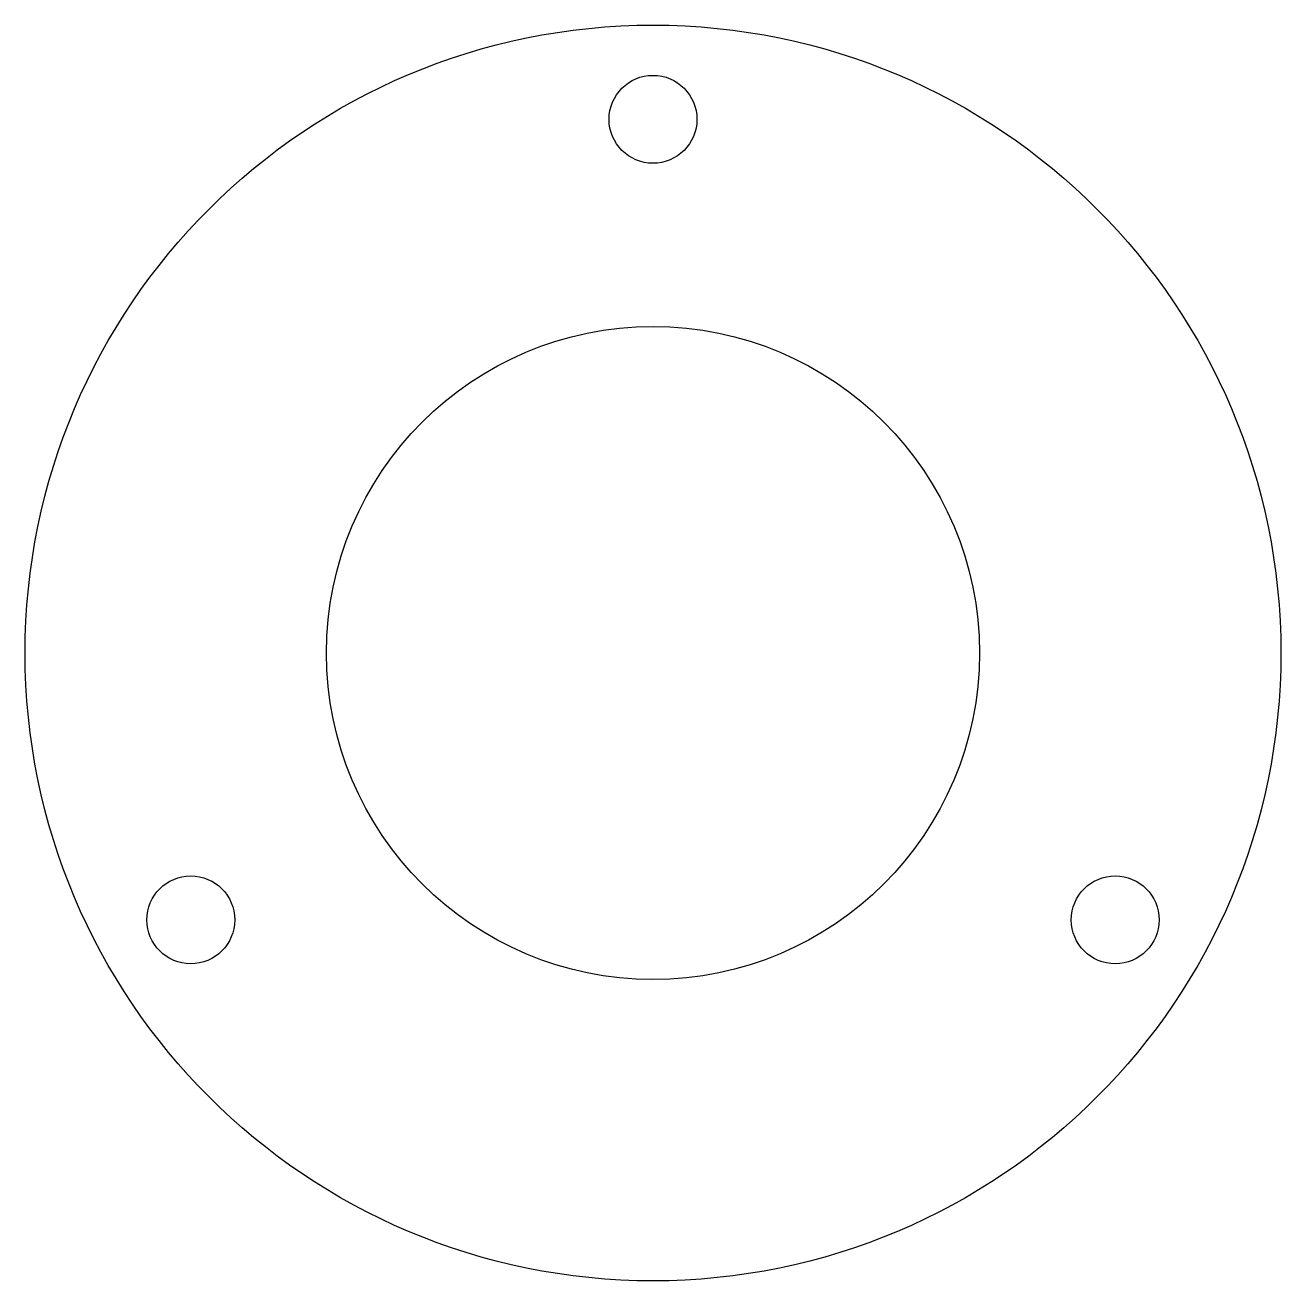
# Model space of a CAD drawing. Header units: millimetres. Extents: x -50 to 50, y -50 to 50.
import ezdxf

# ---------------------------------------------------------------- set-up
doc = ezdxf.new("R2010")
doc.units = ezdxf.units.MM
doc.layers.get('0').update_dxf_attribs({"linetype": 'CONTINUOUS'})

msp = doc.modelspace()

# ---------------------------------------------------------------- linework, layer by layer
at = {"color": 7, "linetype": 'CONTINUOUS', "lineweight": 25}
for centre, radius in [((0, 0), 50), ((0, 42.5), 3.5), ((0, 0), 26), ((-36.806, -21.25), 3.5), ((36.806, -21.25), 3.5)]:
    msp.add_circle(centre, radius, dxfattribs=at)

doc.saveas('drawing.dxf')
